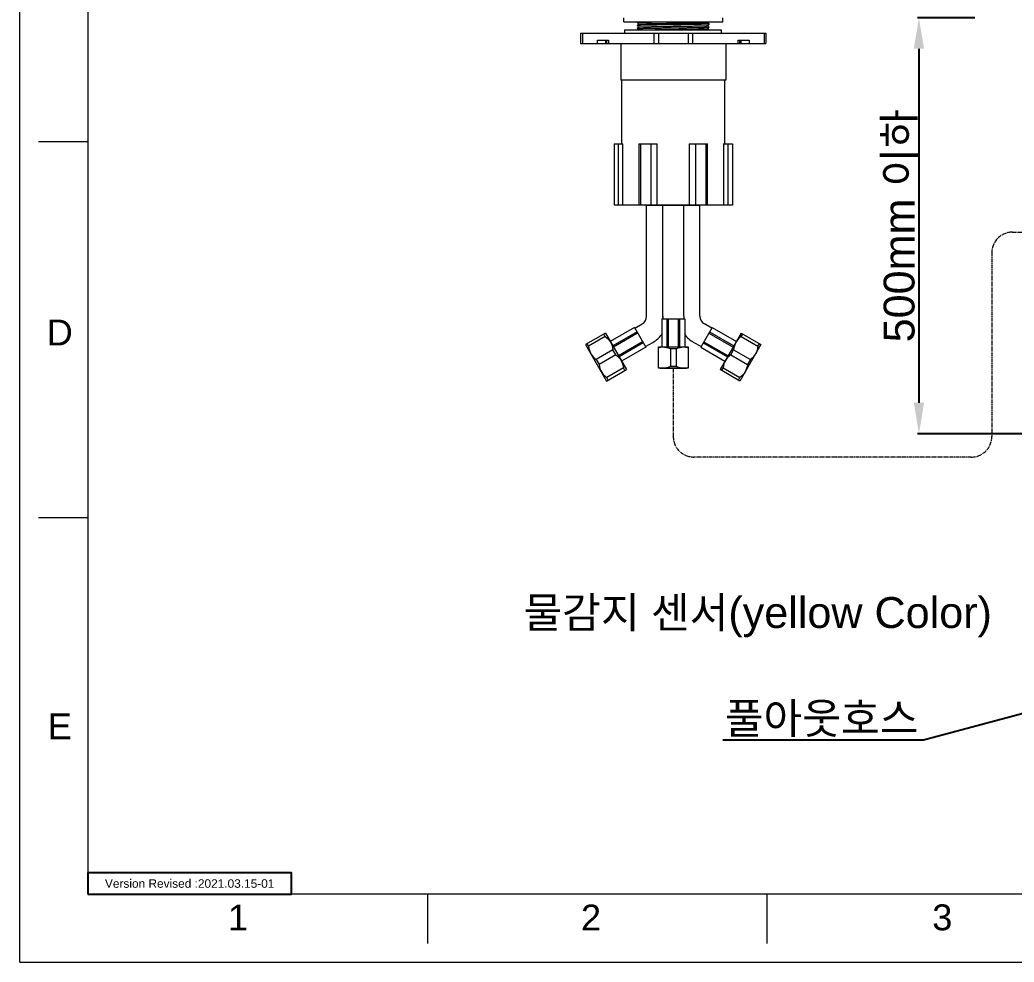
# Model space of a CAD drawing. Header units: millimetres. Extents: x 21205 to 22591, y -3891 to -2911.
# Drawn here: x 21205.3 to 21688.4, y -3890.7 to -3432.8 of the extents above; entities that cross this region are included whole.
import ezdxf
from ezdxf import colors
from ezdxf.entities.mleader import LeaderData, LeaderLine
from ezdxf.math import Vec2, Vec3

# ---------------------------------------------------------------- set-up
doc = ezdxf.new("R2010")
doc.units = ezdxf.units.MM
doc.header["$LTSCALE"] = 0.1
doc.linetypes.add('CENTER2', pattern=[28.575, 19.05, -3.175, 3.175, -3.175])
doc.layers.get('0').update_dxf_attribs({"lineweight": 13})
doc.layers.add('Cneter', color=1, linetype='CENTER2', lineweight=13)
doc.layers.add('FORM', color=7, linetype='Continuous')
doc.layers.add('TEXT', color=2, linetype='Continuous')
doc.styles.get("Standard").update_dxf_attribs({"font": 'arial.ttf'})
doc.dimstyles.new('A4', dxfattribs={"dimtxt": 4, "dimasz": 3.5, "dimexe": 0.7, "dimexo": 0.625, "dimgap": 0.5, "dimtad": 1, "dimdec": 1, "dimdsep": 46, "dimtxsty": 'Standard', "dimcen": 2.5, "dimclrd": 5, "dimclre": 5, "dimclrt": 7, "dimadec": 3, "dimazin": 2, "dimtfac": 1, "dimtdec": 1, "dimtmove": 0, "dimatfit": 3, "dimfxl": 0, "dimarcsym": 0})

# ---------------------------------------------------------------- blocks, each defined once
blk = doc.blocks.new('*D121')
at = {"color": 3, "lineweight": -2}
for p, q in [((21669.36, -3431.84), (21641.42, -3431.84)), ((21642.12, -3446.84), (21642.12, -3618.91)), ((21718.57, -3633.91), (21641.42, -3633.91))]:
    blk.add_line(p, q, dxfattribs=at)
at = {"color": 3}
for points in [[(21639.62, -3446.84), (21644.62, -3446.84), (21642.12, -3431.84)], [(21639.62, -3618.91), (21644.62, -3618.91), (21642.12, -3633.91)]]:
    blk.add_solid(points, dxfattribs=at)
at = {"layer": 'Defpoints', "color": 0}
for p in [(21669.98, -3431.84), (21642.12, -3633.91), (21719.2, -3633.91)]:
    blk.add_point(p, dxfattribs=at)
at = {"color": 7, "insert": (21633.28, -3532.87), "char_height": 20, "attachment_point": 5, "rotation": 90}
blk.add_mtext('{\\H0.75x;500mm \\fGulim|b0|i0|c129|p50;이하}', dxfattribs=at)

msp = doc.modelspace()

# ---------------------------------------------------------------- linework, layer by layer
at = {"color": 7, "linetype": 'Continuous'}
for p, q in [((21205.3, -3890.69), (21205.3, -2910.59)), ((21238.3, -2943.59), (21238.3, -3857.69)), ((21498.76, -3433.84), (21498.76, -3431.84)), ((21498.76, -3433.84), (21546.77, -3433.84)), ((21505.26, -3434.09), (21505.27, -3434.08)), ((21505.27, -3434.09), (21505.26, -3434.09)), ((21505.51, -3433.84), (21505.27, -3434.08)), ((21505.27, -3434.09), (21506.02, -3434.84)), ((21539.52, -3434.09), (21539.77, -3433.84)), ((21540.27, -3434.83), (21539.52, -3434.08)), ((21546.77, -3433.84), (21546.77, -3431.84)), ((21477.76, -3439.24), (21477.76, -3444.24)), ((21477.76, -3439.24), (21567.77, -3439.24)), ((21478.64, -3439.24), (21478.64, -3444.24)), ((21499.26, -3439.24), (21499.26, -3437.74)), ((21499.26, -3437.74), (21546.27, -3437.74)), ((21505.27, -3435.58), (21505.26, -3435.59)), ((21505.26, -3435.59), (21505.27, -3435.59)), ((21505.26, -3437.09), (21505.27, -3437.08)), ((21505.27, -3437.09), (21505.26, -3437.09)), ((21506.02, -3434.83), (21505.27, -3435.58)), ((21505.27, -3435.59), (21506.02, -3436.34)), ((21506.02, -3436.33), (21505.27, -3437.08)), ((21505.27, -3437.09), (21505.91, -3437.74)), ((21513.39, -3439.24), (21513.39, -3444.24)), ((21515.51, -3439.24), (21515.51, -3444.24)), ((21530.02, -3439.24), (21530.02, -3444.24)), ((21532.15, -3439.24), (21532.15, -3444.24)), ((21539.52, -3435.59), (21540.27, -3434.84)), ((21540.27, -3436.33), (21539.52, -3435.58)), ((21539.52, -3437.09), (21540.27, -3436.34)), ((21540.17, -3437.74), (21539.52, -3437.08)), ((21540.27, -3434.84), (21540.27, -3434.83)), ((21540.27, -3434.84), (21540.27, -3434.84)), ((21540.27, -3436.33), (21540.27, -3436.34)), ((21540.27, -3436.34), (21540.27, -3436.34)), ((21546.27, -3439.24), (21546.27, -3437.74)), ((21566.89, -3439.24), (21566.89, -3444.24)), ((21567.77, -3439.24), (21567.77, -3444.24)), ((21477.76, -3444.24), (21567.77, -3444.24)), ((21485.87, -3444.24), (21485.87, -3442.74)), ((21485.87, -3442.74), (21491.24, -3442.74)), ((21489.98, -3444.24), (21489.98, -3442.74)), ((21490.36, -3442.74), (21490.36, -3444.24)), ((21491.24, -3442.74), (21491.24, -3444.24)), ((21497.26, -3444.24), (21497.26, -3462.14)), ((21548.27, -3444.24), (21548.27, -3462.14)), ((21554.29, -3444.24), (21554.29, -3442.74)), ((21554.29, -3442.74), (21559.67, -3442.74)), ((21555.17, -3444.24), (21555.17, -3442.74)), ((21555.55, -3442.74), (21555.55, -3444.24)), ((21559.67, -3442.74), (21559.67, -3444.24)), ((21548.27, -3462.14), (21497.26, -3462.14)), ((21497.76, -3493.14), (21497.76, -3462.14)), ((21547.77, -3493.14), (21547.77, -3462.14)), ((21238.3, -3492.05), (21214.32, -3492.05)), ((21494.01, -3493.14), (21494.01, -3522.85)), ((21494.01, -3493.14), (21498.3, -3493.14)), ((21496.19, -3522.85), (21496.19, -3493.14)), ((21498.3, -3522.85), (21498.3, -3493.14)), ((21506.07, -3493.14), (21506.07, -3522.85)), ((21506.07, -3493.14), (21514.99, -3493.14)), ((21506.89, -3493.14), (21506.89, -3522.85)), ((21511.98, -3522.85), (21511.98, -3493.14)), ((21514.99, -3522.85), (21514.99, -3493.14)), ((21530.54, -3493.14), (21530.54, -3522.85)), ((21530.54, -3493.14), (21538.64, -3493.14)), ((21533.56, -3493.14), (21533.56, -3522.85)), ((21538.64, -3493.14), (21538.64, -3522.85)), ((21538.71, -3493.14), (21539.46, -3493.14)), ((21539.46, -3522.85), (21539.46, -3493.14)), ((21547.23, -3493.14), (21547.23, -3522.85)), ((21547.23, -3493.14), (21551.52, -3493.14)), ((21549.34, -3493.14), (21549.34, -3522.85)), ((21551.52, -3493.14), (21551.52, -3522.85)), ((21506.83, -3522.85), (21494.01, -3522.85)), ((21551.52, -3522.85), (21506.89, -3522.85)), ((21238.3, -3674.87), (21214.32, -3674.87)), ((21403.3, -3857.69), (21403.3, -3881.68)), ((21568.3, -3857.69), (21568.3, -3881.68)), ((21205.3, -3890.69), (22591.3, -3890.69))]:
    msp.add_line(p, q, dxfattribs=at)
at = {"color": 0}
for p, q in [((21509.79, -3576.86), (21509.79, -3522.85)), ((21509.79, -3522.85), (21535.74, -3522.85)), ((21517.61, -3577.45), (21517.61, -3522.85)), ((21527.93, -3576.74), (21527.93, -3522.85)), ((21535.74, -3576.75), (21535.74, -3522.85)), ((21517.23, -3578.17), (21528.3, -3578.17)), ((21517.61, -3576.74), (21517.61, -3578.17)), ((21527.93, -3576.74), (21527.93, -3578.17)), ((21535.74, -3576.75), (21535.74, -3576.87)), ((21515.52, -3591.79), (21530, -3591.79)), ((21515.52, -3602.01), (21515.52, -3591.79)), ((21530, -3591.79), (21530, -3602.01)), ((21530, -3602.01), (21515.52, -3602.01)), ((21516.37, -3602.01), (21529.15, -3602.01)), ((21521.34, -3601.13), (21524.18, -3601.16))]:
    msp.add_line(p, q, dxfattribs=at)
at = {"color": 0, "linetype": 'Continuous'}
for p, q in [((21517.23, -3578.17), (21517.23, -3591.79)), ((21519.69, -3578.17), (21519.69, -3591.79)), ((21520.34, -3578.17), (21520.34, -3591.79)), ((21525.18, -3578.17), (21525.18, -3591.79)), ((21525.83, -3578.17), (21525.83, -3591.79)), ((21528.3, -3578.17), (21528.3, -3591.79)), ((21503.9, -3582.33), (21492.1, -3589.14)), ((21503.9, -3582.33), (21509.44, -3591.91)), ((21504.07, -3582.62), (21507.66, -3580.55)), ((21541.63, -3582.34), (21536.09, -3591.92)), ((21541.46, -3582.63), (21537.87, -3580.56)), ((21541.63, -3582.34), (21553.42, -3589.15)), ((21489.76, -3585.08), (21480.18, -3590.62)), ((21489.74, -3586.74), (21481.63, -3591.42)), ((21489.74, -3586.74), (21489.03, -3585.51)), ((21489.74, -3586.74), (21490.54, -3587.38)), ((21489.76, -3585.08), (21499.98, -3602.78)), ((21490.54, -3587.38), (21491.23, -3588.05)), ((21491.23, -3588.05), (21491.82, -3588.76)), ((21491.82, -3588.76), (21492.32, -3589.51)), ((21505.14, -3584.46), (21493.34, -3591.27)), ((21505.46, -3585.02), (21493.66, -3591.83)), ((21540.07, -3585.03), (21551.87, -3591.85)), ((21540.4, -3584.47), (21552.19, -3591.28)), ((21555.77, -3585.1), (21545.54, -3602.79)), ((21553.71, -3588.77), (21553.21, -3589.52)), ((21554.29, -3588.06), (21553.71, -3588.77)), ((21554.99, -3587.4), (21554.29, -3588.06)), ((21555.79, -3586.76), (21554.99, -3587.4)), ((21555.77, -3585.1), (21565.35, -3590.64)), ((21555.79, -3586.76), (21556.5, -3585.52)), ((21555.79, -3586.76), (21563.9, -3591.44)), ((21480.18, -3590.62), (21490.39, -3608.32)), ((21481.63, -3591.42), (21480.91, -3590.19)), ((21481.63, -3591.42), (21481.78, -3592.44)), ((21481.78, -3592.44), (21482.01, -3593.38)), ((21482.01, -3593.38), (21482.33, -3594.24)), ((21493.42, -3593.13), (21485.31, -3597.81)), ((21492.32, -3589.51), (21492.72, -3590.31)), ((21492.72, -3590.31), (21493.04, -3591.18)), ((21493.04, -3591.18), (21493.27, -3592.11)), ((21493.27, -3592.11), (21493.42, -3593.13)), ((21494.85, -3595.59), (21493.42, -3593.13)), ((21507.88, -3589.22), (21496.08, -3596.03)), ((21508.21, -3589.78), (21496.41, -3596.59)), ((21509.44, -3591.91), (21497.64, -3598.73)), ((21509.27, -3591.62), (21512.86, -3589.55)), ((21515.52, -3591.79), (21530, -3591.79)), ((21515.52, -3592.09), (21515.85, -3592)), ((21515.85, -3592), (21516.75, -3591.84)), ((21516.75, -3591.84), (21517.65, -3591.79)), ((21517.65, -3591.79), (21518.55, -3591.84)), ((21518.55, -3591.84), (21519.46, -3592)), ((21519.46, -3592), (21520.38, -3592.26)), ((21520.38, -3592.26), (21521.34, -3592.64)), ((21521.34, -3592.64), (21521.34, -3601.13)), ((21524.18, -3592.64), (21521.34, -3592.64)), ((21524.18, -3592.64), (21525.14, -3592.26)), ((21524.18, -3592.64), (21524.18, -3601.16)), ((21525.14, -3592.26), (21526.07, -3592)), ((21526.07, -3592), (21526.97, -3591.84)), ((21526.97, -3591.84), (21527.87, -3591.79)), ((21527.87, -3591.79), (21528.77, -3591.84)), ((21528.77, -3591.84), (21529.67, -3592)), ((21529.67, -3592), (21530, -3592.09)), ((21536.26, -3591.62), (21532.67, -3589.55)), ((21536.09, -3591.92), (21547.88, -3598.74)), ((21537.32, -3589.79), (21549.12, -3596.6)), ((21537.65, -3589.23), (21549.44, -3596.04)), ((21550.68, -3595.6), (21552.1, -3593.14)), ((21552.26, -3592.12), (21552.1, -3593.14)), ((21552.1, -3593.14), (21560.21, -3597.83)), ((21552.49, -3591.19), (21552.26, -3592.12)), ((21552.81, -3590.32), (21552.49, -3591.19)), ((21553.21, -3589.52), (21552.81, -3590.32)), ((21565.35, -3590.64), (21555.13, -3608.33)), ((21563.51, -3593.39), (21563.2, -3594.26)), ((21563.75, -3592.46), (21563.51, -3593.39)), ((21563.9, -3591.44), (21563.75, -3592.46)), ((21563.9, -3591.44), (21564.61, -3590.21)), ((21482.33, -3594.24), (21482.73, -3595.04)), ((21482.73, -3595.04), (21483.23, -3595.79)), ((21483.23, -3595.79), (21483.81, -3596.5)), ((21483.81, -3596.5), (21484.51, -3597.17)), ((21484.51, -3597.17), (21485.31, -3597.81)), ((21485.31, -3597.81), (21486.73, -3600.27)), ((21494.85, -3595.59), (21486.73, -3600.27)), ((21494.85, -3595.59), (21495.65, -3596.23)), ((21495.65, -3596.23), (21496.34, -3596.9)), ((21496.34, -3596.9), (21496.93, -3597.61)), ((21496.93, -3597.61), (21497.43, -3598.36)), ((21497.43, -3598.36), (21497.83, -3599.16)), ((21548.1, -3598.37), (21547.69, -3599.17)), ((21548.59, -3597.62), (21548.1, -3598.37)), ((21549.18, -3596.91), (21548.59, -3597.62)), ((21549.87, -3596.24), (21549.18, -3596.91)), ((21550.68, -3595.6), (21549.87, -3596.24)), ((21550.68, -3595.6), (21558.79, -3600.29)), ((21560.21, -3597.83), (21558.79, -3600.29)), ((21561.02, -3597.18), (21560.21, -3597.83)), ((21561.71, -3596.52), (21561.02, -3597.18)), ((21562.3, -3595.81), (21561.71, -3596.52)), ((21562.79, -3595.06), (21562.3, -3595.81)), ((21563.2, -3594.26), (21562.79, -3595.06)), ((21486.73, -3600.27), (21486.89, -3601.29)), ((21486.89, -3601.29), (21487.12, -3602.23)), ((21487.12, -3602.23), (21487.44, -3603.09)), ((21487.44, -3603.09), (21487.84, -3603.89)), ((21490.39, -3608.32), (21499.98, -3602.78)), ((21498.53, -3601.98), (21490.42, -3606.66)), ((21497.83, -3599.16), (21498.15, -3600.02)), ((21498.15, -3600.02), (21498.38, -3600.96)), ((21498.38, -3600.96), (21498.53, -3601.98)), ((21499.24, -3603.21), (21498.53, -3601.98)), ((21515.52, -3601.68), (21515.85, -3601.78)), ((21515.85, -3601.78), (21516.75, -3601.93)), ((21516.75, -3601.93), (21517.65, -3601.99)), ((21517.23, -3602.01), (21528.3, -3602.01)), ((21517.65, -3601.99), (21518.55, -3601.93)), ((21518.55, -3601.93), (21519.46, -3601.78)), ((21519.46, -3601.78), (21520.38, -3601.51)), ((21520.38, -3601.51), (21521.34, -3601.13)), ((21521.34, -3602.01), (21524.18, -3602.01)), ((21524.18, -3601.16), (21525.14, -3601.53)), ((21525.14, -3601.53), (21526.07, -3601.8)), ((21526.07, -3601.8), (21526.97, -3601.95)), ((21526.97, -3601.95), (21527.87, -3602.01)), ((21527.87, -3602.01), (21528.77, -3601.95)), ((21528.77, -3601.95), (21529.67, -3601.8)), ((21529.67, -3601.8), (21530, -3601.7)), ((21555.13, -3608.33), (21545.54, -3602.79)), ((21546.28, -3603.22), (21546.99, -3601.99)), ((21547.14, -3600.97), (21546.99, -3601.99)), ((21546.99, -3601.99), (21555.1, -3606.67)), ((21547.38, -3600.04), (21547.14, -3600.97)), ((21547.69, -3599.17), (21547.38, -3600.04)), ((21558.09, -3603.1), (21557.68, -3603.91)), ((21558.4, -3602.24), (21558.09, -3603.1)), ((21558.64, -3601.31), (21558.4, -3602.24)), ((21558.79, -3600.29), (21558.64, -3601.31)), ((21487.84, -3603.89), (21488.34, -3604.64)), ((21488.34, -3604.64), (21488.92, -3605.35)), ((21488.92, -3605.35), (21489.61, -3606.02)), ((21489.61, -3606.02), (21490.42, -3606.66)), ((21491.13, -3607.89), (21490.42, -3606.66)), ((21554.39, -3607.9), (21555.1, -3606.67)), ((21555.91, -3606.03), (21555.1, -3606.67)), ((21556.6, -3605.36), (21555.91, -3606.03)), ((21557.19, -3604.66), (21556.6, -3605.36)), ((21557.68, -3603.91), (21557.19, -3604.66))]:
    msp.add_line(p, q, dxfattribs=at)
at = {"linetype": 'Continuous'}
msp.add_line((22558.3, -3857.69), (21238.3, -3857.69), dxfattribs=at)
at = {"color": 0}
for centre, radius, start, end in [((21505.54, -3576.86), 4.26, 300, 0), ((21540, -3576.87), 4.26, 179.9757, 239.9757), ((21505.54, -3576.86), 14.65, 300, 322.9634), ((21540, -3576.87), 14.65, 217.0123, 239.9757)]:
    msp.add_arc(centre, radius, start, end, dxfattribs=at)
at = {"color": 7, "linetype": 'Continuous'}
for points, knots in [([(21505.27, -3434.08), (21505.27, -3434.08), (21505.29, -3434.07), (21505.32, -3434.07), (21505.38, -3434.06), (21505.45, -3434.05), (21505.54, -3434.04), (21505.69, -3434.03), (21505.93, -3434.02), (21506.27, -3434), (21506.68, -3433.99), (21507.15, -3433.97), (21507.69, -3433.96), (21508.29, -3433.94), (21509.21, -3433.92), (21510.5, -3433.9), (21512.19, -3433.87), (21513.39, -3433.85), (21514.02, -3433.84)], [0, 0, 0, 0, 0.002117, 0.00622, 0.012367, 0.02057, 0.030829, 0.043136, 0.073839, 0.112562, 0.159151, 0.213405, 0.275111, 0.344002, 0.419797, 0.590804, 0.785286, 1, 1, 1, 1]), ([(21506.02, -3434.83), (21506.02, -3434.83), (21506.03, -3434.83), (21506.05, -3434.82), (21506.08, -3434.81), (21506.14, -3434.81), (21506.24, -3434.8), (21506.39, -3434.79), (21506.58, -3434.77), (21506.81, -3434.76), (21507.07, -3434.75), (21507.5, -3434.73), (21508.12, -3434.71), (21508.97, -3434.69), (21509.94, -3434.67), (21511.04, -3434.65), (21512.25, -3434.62), (21513.56, -3434.6), (21514.96, -3434.58), (21516.96, -3434.55), (21519.57, -3434.51), (21522.77, -3434.46), (21525.96, -3434.42), (21528.58, -3434.38), (21530.57, -3434.35), (21531.97, -3434.32), (21533.28, -3434.3), (21534.49, -3434.28), (21535.59, -3434.25), (21536.57, -3434.23), (21537.42, -3434.21), (21538.04, -3434.19), (21538.46, -3434.17), (21538.73, -3434.16), (21538.95, -3434.15), (21539.14, -3434.14), (21539.29, -3434.13), (21539.39, -3434.12), (21539.45, -3434.11), (21539.48, -3434.1), (21539.5, -3434.1), (21539.51, -3434.09), (21539.52, -3434.09)], [0, 0, 0, 0, 0.000365, 0.001006, 0.001934, 0.003152, 0.006462, 0.010935, 0.016563, 0.023331, 0.031225, 0.040228, 0.061469, 0.086855, 0.116146, 0.149065, 0.185303, 0.224515, 0.266332, 0.310358, 0.403356, 0.5, 0.596645, 0.689643, 0.733668, 0.775485, 0.814698, 0.850935, 0.883855, 0.913145, 0.938531, 0.959773, 0.968775, 0.976669, 0.983438, 0.989066, 0.993538, 0.996849, 0.998067, 0.998995, 0.999636, 1, 1, 1, 1]), ([(21517.75, -3435.28), (21516.89, -3435.29), (21515.23, -3435.32), (21512.86, -3435.35), (21511.03, -3435.39), (21509.7, -3435.41), (21508.83, -3435.43), (21508.04, -3435.45), (21507.34, -3435.47), (21506.74, -3435.49), (21506.31, -3435.5), (21506.01, -3435.52), (21505.82, -3435.53), (21505.66, -3435.53), (21505.53, -3435.54), (21505.43, -3435.55), (21505.35, -3435.56), (21505.3, -3435.57), (21505.28, -3435.58), (21505.27, -3435.58), (21505.27, -3435.58)], [0, 0, 0, 0, 0.206627, 0.398031, 0.569448, 0.646296, 0.716582, 0.779871, 0.835762, 0.883912, 0.924016, 0.940973, 0.955829, 0.968563, 0.979157, 0.987596, 0.99387, 0.997985, 0.999245, 1, 1, 1, 1]), ([(21505.27, -3437.08), (21505.27, -3437.08), (21505.28, -3437.08), (21505.3, -3437.07), (21505.35, -3437.06), (21505.43, -3437.05), (21505.53, -3437.04), (21505.66, -3437.04), (21505.82, -3437.03), (21506.01, -3437.02), (21506.31, -3437), (21506.74, -3436.99), (21507.34, -3436.97), (21508.04, -3436.95), (21508.83, -3436.93), (21509.7, -3436.91), (21511.03, -3436.89), (21512.86, -3436.85), (21515.23, -3436.82), (21516.89, -3436.79), (21517.75, -3436.78)], [0, 0, 0, 0, 0.000755, 0.002015, 0.006129, 0.012404, 0.020843, 0.031438, 0.044172, 0.059028, 0.075986, 0.116091, 0.164241, 0.220133, 0.283421, 0.353706, 0.430553, 0.601968, 0.793374, 1, 1, 1, 1]), ([(21506.02, -3436.33), (21506.02, -3436.33), (21506.05, -3436.32), (21506.1, -3436.31), (21506.17, -3436.3), (21506.27, -3436.29), (21506.4, -3436.28), (21506.55, -3436.28), (21506.73, -3436.27), (21507.01, -3436.25), (21507.43, -3436.24), (21508.01, -3436.22), (21508.67, -3436.2), (21509.43, -3436.18), (21510.27, -3436.16), (21511.54, -3436.14), (21513.29, -3436.1), (21515.55, -3436.07), (21517.14, -3436.04), (21517.96, -3436.03)], [0, 0, 0, 0, 0.002046, 0.006196, 0.012501, 0.020968, 0.031589, 0.044345, 0.05922, 0.076194, 0.116328, 0.164492, 0.220394, 0.283679, 0.353958, 0.430787, 0.602143, 0.793476, 1, 1, 1, 1]), ([(21507.46, -3437.74), (21507.92, -3437.72), (21508.96, -3437.69), (21511.51, -3437.63), (21514.48, -3437.58), (21517.78, -3437.53), (21520.51, -3437.49), (21523.31, -3437.45), (21526.1, -3437.41), (21528.79, -3437.37), (21530.94, -3437.34), (21532.55, -3437.31), (21533.66, -3437.29), (21534.69, -3437.27), (21535.64, -3437.25), (21536.5, -3437.23), (21537.25, -3437.21), (21537.9, -3437.19), (21538.38, -3437.18), (21538.71, -3437.16), (21538.91, -3437.15), (21539.08, -3437.14), (21539.23, -3437.13), (21539.34, -3437.12), (21539.43, -3437.11), (21539.48, -3437.1), (21539.51, -3437.1), (21539.51, -3437.09), (21539.52, -3437.09)], [0, 0, 0, 0, 0.04264, 0.097702, 0.238491, 0.320195, 0.406391, 0.494616, 0.582347, 0.667077, 0.746385, 0.78329, 0.818004, 0.850281, 0.879888, 0.906616, 0.93027, 0.950685, 0.967712, 0.974917, 0.981233, 0.986647, 0.991152, 0.99474, 0.997407, 0.999152, 0.999684, 1, 1, 1, 1]), ([(21540.27, -3434.84), (21540.26, -3434.84), (21540.25, -3434.85), (21540.22, -3434.85), (21540.18, -3434.86), (21540.12, -3434.87), (21540.05, -3434.87), (21539.92, -3434.88), (21539.73, -3434.9), (21539.46, -3434.91), (21539.13, -3434.92), (21538.74, -3434.94), (21538.31, -3434.95), (21537.82, -3434.96), (21537.07, -3434.98), (21536.02, -3435.01), (21534.63, -3435.03), (21533.08, -3435.06), (21531.39, -3435.09), (21529.59, -3435.12), (21527.69, -3435.14), (21525.06, -3435.18), (21521.74, -3435.23), (21519.07, -3435.26), (21517.75, -3435.28)], [0, 0, 0, 0, 0.000701, 0.002015, 0.003962, 0.006547, 0.009771, 0.013634, 0.023259, 0.035392, 0.049997, 0.067023, 0.086415, 0.10811, 0.132033, 0.186243, 0.248326, 0.317455, 0.392709, 0.473085, 0.557509, 0.644859, 0.82366, 1, 1, 1, 1]), ([(21517.75, -3436.78), (21519.07, -3436.76), (21521.74, -3436.73), (21525.06, -3436.68), (21527.69, -3436.64), (21529.59, -3436.62), (21531.39, -3436.59), (21533.08, -3436.56), (21534.63, -3436.53), (21536.02, -3436.51), (21537.07, -3436.48), (21537.82, -3436.46), (21538.31, -3436.45), (21538.74, -3436.44), (21539.13, -3436.42), (21539.46, -3436.41), (21539.73, -3436.4), (21539.92, -3436.38), (21540.05, -3436.37), (21540.12, -3436.37), (21540.18, -3436.36), (21540.22, -3436.35), (21540.25, -3436.35), (21540.26, -3436.34), (21540.27, -3436.34)], [0, 0, 0, 0, 0.17634, 0.35514, 0.442492, 0.526918, 0.607293, 0.682546, 0.751673, 0.813755, 0.867966, 0.89189, 0.913585, 0.932977, 0.950003, 0.964608, 0.976741, 0.986366, 0.990229, 0.993453, 0.996038, 0.997985, 0.999299, 1, 1, 1, 1]), ([(21517.96, -3436.03), (21519.23, -3436.01), (21521.78, -3435.98), (21524.96, -3435.93), (21527.48, -3435.89), (21529.29, -3435.87), (21531.02, -3435.84), (21532.63, -3435.81), (21534.11, -3435.78), (21535.45, -3435.76), (21536.45, -3435.73), (21537.17, -3435.71), (21537.64, -3435.7), (21538.06, -3435.69), (21538.42, -3435.67), (21538.74, -3435.66), (21539, -3435.65), (21539.18, -3435.63), (21539.3, -3435.62), (21539.37, -3435.62), (21539.43, -3435.61), (21539.47, -3435.6), (21539.5, -3435.6), (21539.51, -3435.59), (21539.52, -3435.59)], [0, 0, 0, 0, 0.176281, 0.355022, 0.442348, 0.526751, 0.607109, 0.68235, 0.751472, 0.813558, 0.86778, 0.891711, 0.913415, 0.932821, 0.949862, 0.964482, 0.976636, 0.986281, 0.990155, 0.993392, 0.995992, 0.997954, 0.999282, 1, 1, 1, 1])]:
    msp.add_open_spline(points, degree=3, knots=knots, dxfattribs=at)
at = {"layer": 'Cneter'}
for p, q in [((21687.55, -3535.98), (21731.24, -3535.98)), ((21677.55, -3545.98), (21677.55, -3635.28)), ((21522.76, -3602.01), (21522.76, -3635.28)), ((21667.55, -3645.28), (21532.76, -3645.28))]:
    msp.add_line(p, q, dxfattribs=at)
for centre, start, end in [((21687.55, -3545.98), 90, 180), ((21532.76, -3635.28), 180, 270), ((21667.55, -3635.28), 270, 0)]:
    msp.add_arc(centre, 10, start, end, dxfattribs=at)
at = {"layer": 'FORM'}
msp.add_lwpolyline([(21238.3, -3857.69), (21337.3, -3857.69), (21337.3, -3847.38), (21238.3, -3847.38)], close=True, dxfattribs=at)

# ---------------------------------------------------------------- texts
at = {"char_height": 12.58, "attachment_point": 5}
for s, width, insert in [('D', 10, (21224.68, -3584.73)), ('E', 10, (21224.68, -3776.08)), ('1', 50, (21311.28, -3869.03)), ('2', 50, (21482.81, -3869.03)), ('3', 50, (21653.48, -3869.03))]:
    msp.add_mtext_dynamic_manual_height_columns(s, width=width, gutter_width=12.5, heights=[0], dxfattribs=dict(at, insert=insert))
at = {"color": 0, "lineweight": 13, "insert": (21563.77, -3723.08), "char_height": 15, "width": 296.1562, "attachment_point": 5}
msp.add_mtext('{\\fGulim|b0|i0|c129|p50;\\C256;물감지 센서\\fArial|b0|i0|c0|p34;(yellow Color)}', dxfattribs=at)
at = {"layer": 'TEXT', "insert": (21287.8, -3852.53), "char_height": 4.125, "attachment_point": 5}
msp.add_mtext_dynamic_manual_height_columns('Version Revised :2021.03.15-01 ', width=112.2943, gutter_width=12.5, heights=[0], dxfattribs=at)

# ---------------------------------------------------------------- dimensions: what is measured, and where the dimension line sits
dim = msp.add_linear_dim(base=(21642.12, -3633.91), p1=(21669.98, -3431.84), p2=(21719.2, -3633.91), angle=90, text='{\\H0.75x;500mm \\fGulim|b0|i0|c129|p50;이하}', dimstyle='A4', override={"dimtxt": 20, "dimasz": 15, "dimdec": 0, "dimclrd": 3, "dimclre": 3, "dimfxl": 0.18, "dimarcsym": 1})
dim.commit()
dim.dimension.update_dxf_attribs({"geometry": '*D121', "text_midpoint": (21633.28, -3532.87)})

# ---------------------------------------------------------------- leaders
at = {"color": 6}
ml = msp.add_multileader_mtext('Standard', dxfattribs=at)
ml.set_content('{\\fGulim|b0|i0|c129|p50;풀아웃호스}', color=6)
ml.set_leader_properties()
ml.build(insert=Vec2(0, 0))
ml.multileader.update_dxf_attribs({"has_text_frame": 1, "text_left_attachment_type": 2, "text_right_attachment_type": 6, "dogleg_length": 0.36, "arrow_head_size": 10})
ctx = ml.context
ctx.base_point, ctx.char_height, ctx.arrow_head_size, ctx.plane_origin = Vec3(21541.34, -3773.14), 15.0015, 10, Vec3(21806.69, -3823.06)
ctx.left_attachment, ctx.right_attachment, ctx.text_align_type = 2, 6, 2
notes = []
notes.append((ctx, [(1, (1, 1, 0), (21644.26, -3782.76), (-1, 0), 0.36, [(0, [(21734.78, -3758.64)], 0, [])])]))
ctx.mtext.insert, ctx.mtext.alignment, ctx.mtext.flow_direction = Vec3(21641.9, -3764.76), 3, 5
for ctx, leaders in notes:
    for number, flags, end, landing, length, lines in leaders:
        leader = LeaderData()
        leader.index, (leader.has_last_leader_line, leader.has_dogleg_vector, leader.attachment_direction) = number, flags
        leader.last_leader_point, leader.dogleg_vector, leader.dogleg_length = Vec3(end), Vec3(landing), length
        for number, points, colour, breaks in lines:
            line = LeaderLine()
            line.index, line.vertices, line.color, line.breaks = number, Vec3.list(points), colors.encode_raw_color(colour), breaks
            leader.lines.append(line)
        ctx.leaders.append(leader)

doc.saveas('drawing.dxf')
